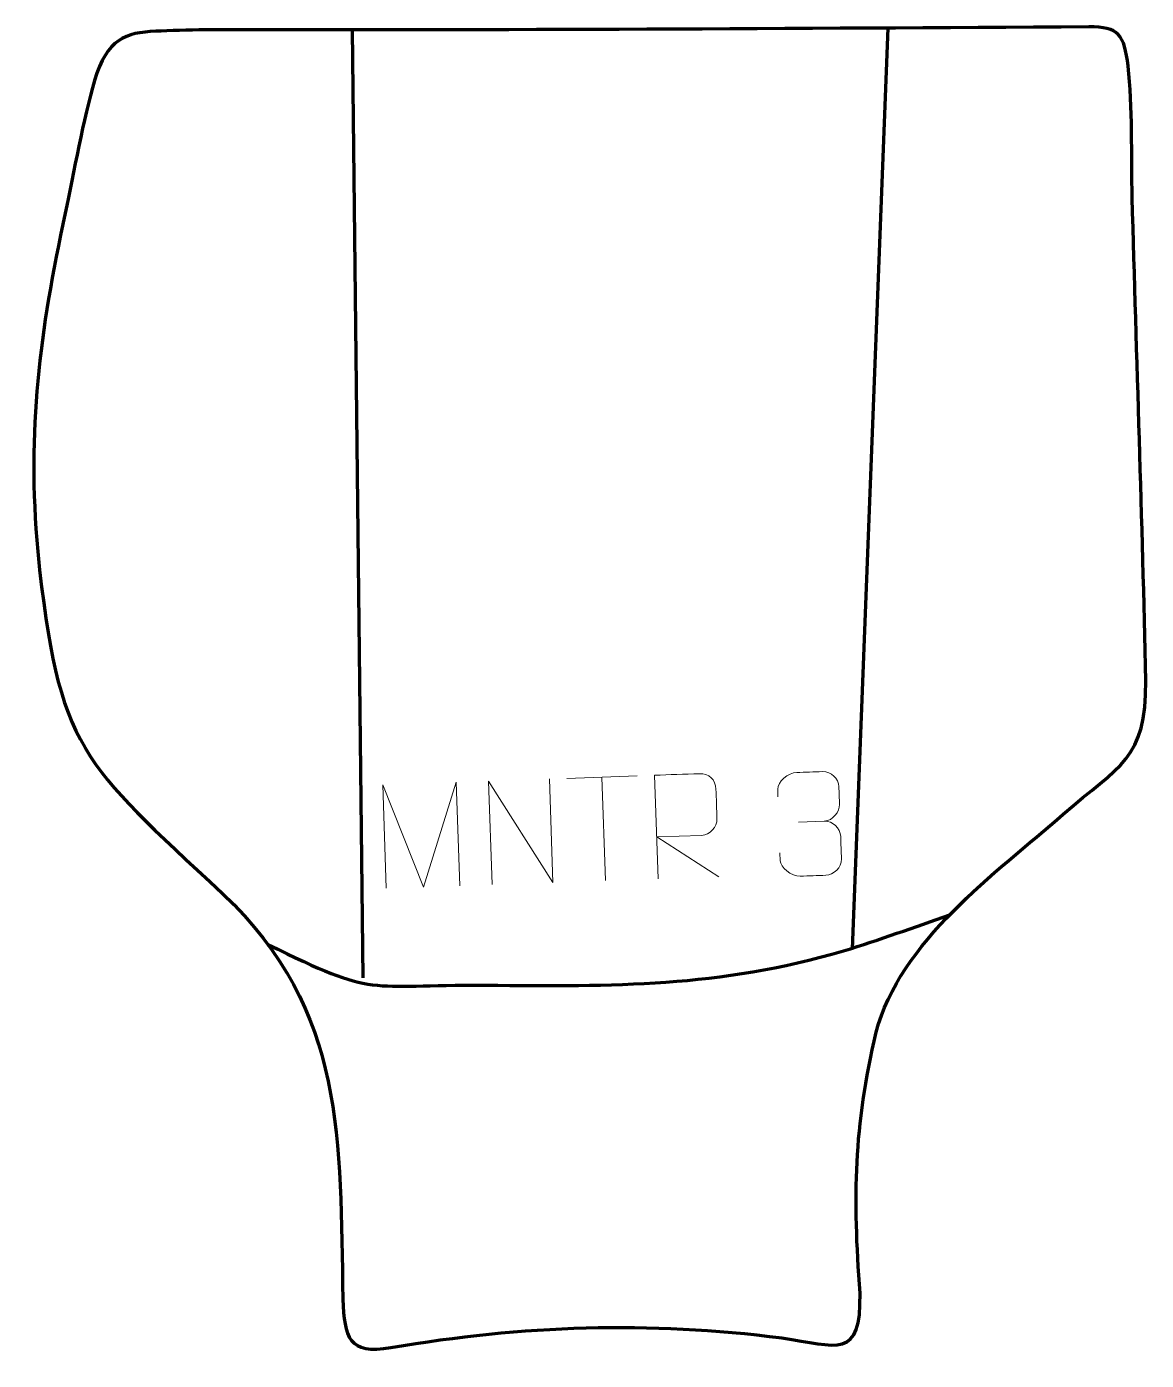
# Model space of a CAD drawing. Header units: millimetres. Extents: x 1252 to 1504, y 207 to 508.
import ezdxf

# ---------------------------------------------------------------- set-up
doc = ezdxf.new("R2010")
doc.units = ezdxf.units.MM
doc.header["$MEASUREMENT"] = 0
doc.layers.add('layer 2', color=7, linetype='Continuous')
doc.layers.add('layer 3', color=7, linetype='Continuous')

msp = doc.modelspace()

# ---------------------------------------------------------------- linework, layer by layer
at = {"layer": 'layer 2', "color": 140, "lineweight": 158}
for points in [[(1325.2016, 507.3735), (1325.2016, 507.3735), (1327.6279, 293.6154), (1327.6279, 293.6154)], [(1446.02, 507.8052), (1446.02, 507.8052), (1437.9308, 300.1147), (1437.9308, 300.1147)]]:
    msp.add_open_spline(points, degree=3, dxfattribs=at)
at = {"layer": 'layer 2', "color": 250, "lineweight": 9}
for points, knots in [([(1421.2177, 334.4285), (1421.2177, 334.4285), (1421.157, 336.1669), (1421.157, 336.1669), (1421.157, 336.1669), (1421.0868, 337.7968), (1423.5115, 339.8663), (1425.4395, 339.9123), (1425.4395, 339.9123), (1427.3715, 339.9797), (1429.3034, 340.0471), (1431.235, 340.1145), (1431.235, 340.1145), (1433.2888, 340.1945), (1434.8451, 338.5181), (1434.9491, 336.7298), (1434.9491, 336.7298), (1434.9956, 335.3866), (1435.0425, 334.0433), (1435.0897, 332.6997), (1435.0897, 332.6997), (1435.0982, 331.1505), (1433.6711, 329.0109), (1431.6131, 328.9484), (1431.6131, 328.9484), (1433.6762, 329.0099), (1435.2401, 327.3746), (1435.3579, 325.4488), (1435.3579, 325.4488), (1435.4158, 323.7783), (1435.4741, 322.1078), (1435.5328, 320.437), (1435.5328, 320.437), (1435.6095, 318.5078), (1433.7438, 316.7905), (1432.0391, 316.7386), (1432.0391, 316.7386), (1430.1061, 316.6715), (1428.1731, 316.6041), (1426.2397, 316.5362), (1426.2397, 316.5362), (1424.2095, 316.4762), (1421.7621, 318.6401), (1421.697, 320.0077), (1421.697, 320.0077), (1421.697, 320.0077), (1421.6347, 321.7941), (1421.6347, 321.7941)], [0, 0, 0, 0, 0.07692308, 0.07692308, 0.07692308, 0.07692308, 0.15384615, 0.15384615, 0.15384615, 0.15384615, 0.23076923, 0.23076923, 0.23076923, 0.23076923, 0.30769231, 0.30769231, 0.30769231, 0.30769231, 0.38461538, 0.38461538, 0.38461538, 0.38461538, 0.46153846, 0.46153846, 0.46153846, 0.46153846, 0.53846154, 0.53846154, 0.53846154, 0.53846154, 0.61538462, 0.61538462, 0.61538462, 0.61538462, 0.69230769, 0.69230769, 0.69230769, 0.69230769, 0.76923077, 0.76923077, 0.76923077, 0.76923077, 0.84615385, 0.84615385, 0.84615385, 0.84615385, 1, 1, 1, 1]), ([(1332.8972, 313.7984), (1332.8972, 313.7984), (1332.0821, 337.1588), (1332.0821, 337.1588), (1332.0821, 337.1588), (1332.0821, 337.1588), (1341.2511, 314.0899), (1341.2511, 314.0899), (1341.2511, 314.0899), (1341.2511, 314.0899), (1348.6351, 337.7359), (1348.6351, 337.7359), (1348.6351, 337.7359), (1348.6351, 337.7359), (1349.4502, 314.376), (1349.4502, 314.376)], [0, 0, 0, 0, 0.2, 0.2, 0.2, 0.2, 0.4, 0.4, 0.4, 0.4, 0.6, 0.6, 0.6, 0.6, 1, 1, 1, 1]), ([(1356.7596, 314.6345), (1356.7596, 314.6345), (1355.9447, 337.9907), (1355.9447, 337.9907), (1355.9447, 337.9907), (1355.9447, 337.9907), (1370.4764, 315.1131), (1370.4764, 315.1131), (1370.4764, 315.1131), (1370.4764, 315.1131), (1369.6614, 338.4694), (1369.6614, 338.4694)], [0, 0, 0, 0, 0.25, 0.25, 0.25, 0.25, 0.5, 0.5, 0.5, 0.5, 1, 1, 1, 1]), ([(1394.1948, 315.9407), (1394.1948, 315.9407), (1393.3798, 339.2969), (1393.3798, 339.2969), (1393.3798, 339.2969), (1396.7445, 339.4143), (1400.1099, 339.5318), (1403.4749, 339.6492), (1403.4749, 339.6492), (1405.6526, 339.6898), (1407.1589, 338.3461), (1407.2324, 336.1311), (1407.2324, 336.1311), (1407.2985, 334.2258), (1407.3984, 331.3622), (1407.4653, 329.4566), (1407.4653, 329.4566), (1407.5204, 327.701), (1405.8875, 325.8243), (1404.0073, 325.7408), (1404.0073, 325.7408), (1404.0073, 325.7408), (1393.8652, 325.3869), (1393.8652, 325.3869), (1393.8652, 325.3869), (1393.8652, 325.3869), (1407.9115, 316.4193), (1407.9115, 316.4193)], [0, 0, 0, 0, 0.125, 0.125, 0.125, 0.125, 0.25, 0.25, 0.25, 0.25, 0.375, 0.375, 0.375, 0.375, 0.5, 0.5, 0.5, 0.5, 0.625, 0.625, 0.625, 0.625, 0.75, 0.75, 0.75, 0.75, 1, 1, 1, 1])]:
    msp.add_open_spline(points, degree=3, knots=knots, dxfattribs=at)
for points in [[(1373.5736, 338.5838), (1373.5736, 338.5838), (1389.4735, 339.1386), (1389.4735, 339.1386)], [(1382.3379, 315.527), (1382.3379, 315.527), (1381.523, 338.8833), (1381.523, 338.8833)], [(1425.8299, 328.7369), (1425.8299, 328.7369), (1431.6297, 328.9393), (1431.6297, 328.9393)]]:
    msp.add_open_spline(points, degree=3, dxfattribs=at)
at = {"layer": 'layer 2', "color": 140, "lineweight": 158}
msp.add_open_spline([(1306.1951, 301.1475), (1330.8283, 289.0007), (1328.1217, 292.117), (1355.3379, 291.942), (1355.3379, 291.942), (1384.3835, 291.7552), (1407.6619, 291.4082), (1436.0282, 299.7187), (1436.0282, 299.7187), (1444.0803, 302.1775), (1452.0192, 305.0316), (1459.9576, 307.8325)], degree=3, knots=[0, 0, 0, 0, 0.25, 0.25, 0.25, 0.25, 0.5, 0.5, 0.5, 0.5, 1, 1, 1, 1], dxfattribs=at)
at = {"layer": 'layer 3', "color": 242, "lineweight": 158}
msp.add_open_spline([(1292.0159, 507.388), (1358.4638, 507.2822), (1424.8378, 507.6622), (1491.2817, 508.0772), (1491.2817, 508.0772), (1498.0425, 508.1194), (1499.333, 506.3665), (1500.161, 499.2025), (1500.161, 499.2025), (1501.2022, 490.1921), (1500.8884, 478.877), (1501.1048, 469.5945), (1501.1048, 469.5945), (1502.107, 433.279), (1503.3846, 396.9141), (1504.1787, 360.6014), (1504.1787, 360.6014), (1504.2798, 342.6922), (1498.2213, 341.6256), (1485.5432, 330.5045), (1485.5432, 330.5045), (1470.2548, 317.2682), (1448.6589, 301.7232), (1443.3781, 281.3268), (1443.3781, 281.3268), (1438.3068, 259.8548), (1438.1327, 244.2987), (1439.7186, 222.5), (1439.7186, 222.5), (1440.023, 207.346), (1434.6303, 210.5796), (1422.0784, 212.407), (1422.0784, 212.407), (1392.0653, 216.2409), (1363.7397, 215.2976), (1333.9451, 210.2315), (1333.9451, 210.2315), (1324.366, 208.6026), (1323.4058, 212.4923), (1323.1118, 221.1494), (1323.1118, 221.1494), (1322.3406, 256.8709), (1323.9987, 286.0526), (1295.9749, 312.6122), (1295.9749, 312.6122), (1264.1922, 342.3598), (1258.9434, 344.7921), (1254.2847, 389.7448), (1254.2847, 389.7448), (1251.7954, 417.2991), (1254.7456, 439.292), (1260.475, 466.0703), (1260.475, 466.0703), (1262.4171, 475.1475), (1264.5598, 487.3848), (1267.1101, 495.97), (1267.1101, 495.97), (1269.8973, 505.352), (1274.0721, 506.8209), (1280.9315, 507.0716), (1280.9315, 507.0716), (1283.9779, 507.1829), (1288.3896, 507.3938), (1292.0159, 507.388)], degree=3, knots=[0, 0, 0, 0, 0.05882353, 0.05882353, 0.05882353, 0.05882353, 0.11764706, 0.11764706, 0.11764706, 0.11764706, 0.17647059, 0.17647059, 0.17647059, 0.17647059, 0.23529412, 0.23529412, 0.23529412, 0.23529412, 0.29411765, 0.29411765, 0.29411765, 0.29411765, 0.35294118, 0.35294118, 0.35294118, 0.35294118, 0.41176471, 0.41176471, 0.41176471, 0.41176471, 0.47058824, 0.47058824, 0.47058824, 0.47058824, 0.52941176, 0.52941176, 0.52941176, 0.52941176, 0.58823529, 0.58823529, 0.58823529, 0.58823529, 0.64705882, 0.64705882, 0.64705882, 0.64705882, 0.70588235, 0.70588235, 0.70588235, 0.70588235, 0.76470588, 0.76470588, 0.76470588, 0.76470588, 0.82352941, 0.82352941, 0.82352941, 0.82352941, 0.88235294, 0.88235294, 0.88235294, 0.88235294, 1, 1, 1, 1], dxfattribs=at)

doc.saveas('drawing.dxf')
